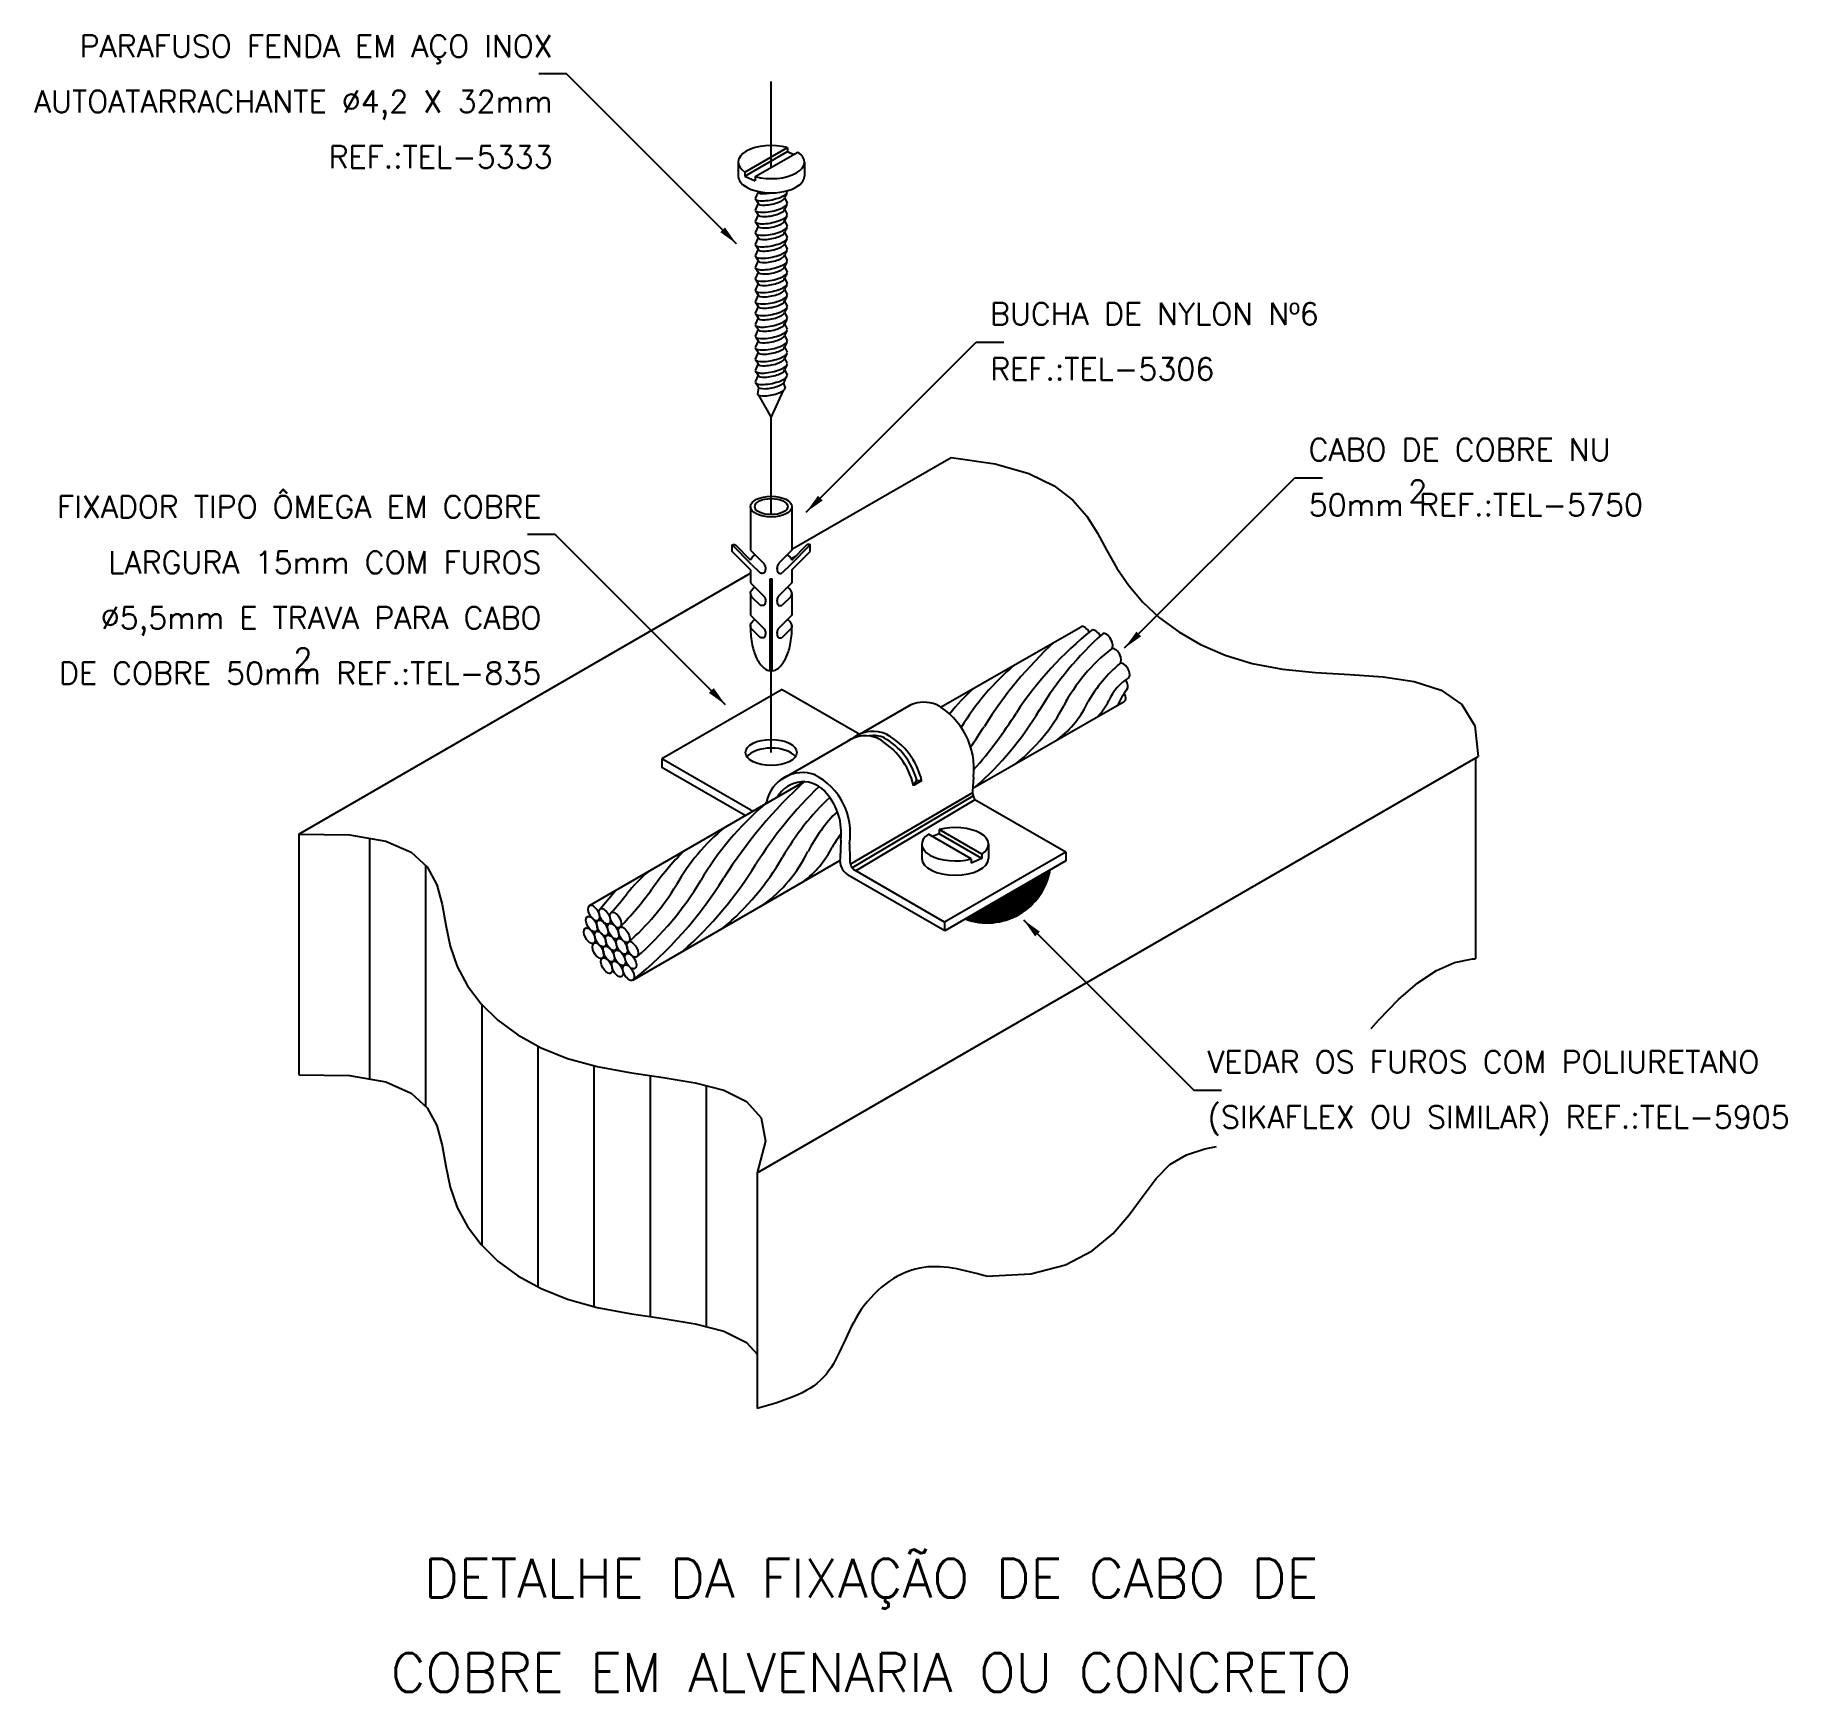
# Model space of a CAD drawing. Header units: millimetres. Extents: x -6279 to -6263.2, y -4786.5 to -4771.6.
import ezdxf
from ezdxf.enums import TextEntityAlignment as Align

# ---------------------------------------------------------------- set-up
doc = ezdxf.new("R2010")
doc.units = ezdxf.units.MM
doc.header["$LTSCALE"] = 10
doc.linetypes.add('DASHDOT', pattern=[1, 0.5, -0.25, 0, -0.25])
doc.layers.add('Termotécnica', color=7, linetype='Continuous')
doc.styles.add('r140', font='romans.shx')
doc.styles.add('r80', font='romans.shx')

msp = doc.modelspace()

# ---------------------------------------------------------------- linework, layer by layer
at = {"layer": 'Termotécnica', "color": 2}
for p, q in [((-6274.204, -4771.93), (-6274.454, -4771.93)), ((-6272.668, -4773.465), (-6274.204, -4771.93)), ((-6272.593, -4772.816), (-6272.21, -4772.595)), ((-6272.593, -4772.853), (-6272.21, -4772.632)), ((-6272.5, -4772.857), (-6272.117, -4772.636)), ((-6272.21, -4772.595), (-6272.21, -4772.632)), ((-6272.21, -4772.632), (-6272.153, -4772.657)), ((-6272.654, -4772.726), (-6272.654, -4772.854)), ((-6272.593, -4772.816), (-6272.593, -4772.853)), ((-6272.056, -4772.726), (-6272.056, -4772.854)), ((-6272.593, -4772.853), (-6272.5, -4772.894)), ((-6272.5, -4772.857), (-6272.5, -4772.894)), ((-6272.475, -4772.994), (-6272.501, -4773.055)), ((-6272.475, -4773.097), (-6272.501, -4773.159)), ((-6272.494, -4773.065), (-6272.475, -4773.097)), ((-6272.216, -4773.009), (-6272.237, -4773.047)), ((-6272.237, -4773.047), (-6272.211, -4773.097)), ((-6272.216, -4773.112), (-6272.237, -4773.15)), ((-6272.475, -4773.201), (-6272.501, -4773.262)), ((-6272.494, -4773.168), (-6272.475, -4773.201)), ((-6272.494, -4773.272), (-6272.475, -4773.304)), ((-6272.237, -4773.15), (-6272.211, -4773.2)), ((-6272.216, -4773.215), (-6272.237, -4773.254)), ((-6272.237, -4773.254), (-6272.211, -4773.304)), ((-6272.475, -4773.304), (-6272.501, -4773.365)), ((-6272.475, -4773.408), (-6272.501, -4773.469)), ((-6272.494, -4773.375), (-6272.475, -4773.408)), ((-6272.216, -4773.319), (-6272.237, -4773.357)), ((-6272.237, -4773.357), (-6272.211, -4773.407)), ((-6272.216, -4773.422), (-6272.237, -4773.461)), ((-6272.475, -4773.511), (-6272.501, -4773.572)), ((-6272.475, -4773.614), (-6272.501, -4773.676)), ((-6272.494, -4773.479), (-6272.475, -4773.511)), ((-6272.494, -4773.582), (-6272.475, -4773.614)), ((-6272.237, -4773.461), (-6272.211, -4773.511)), ((-6272.216, -4773.526), (-6272.237, -4773.564)), ((-6272.237, -4773.564), (-6272.211, -4773.614)), ((-6272.475, -4773.718), (-6272.501, -4773.779)), ((-6272.494, -4773.685), (-6272.475, -4773.718)), ((-6272.216, -4773.629), (-6272.237, -4773.667)), ((-6272.237, -4773.667), (-6272.211, -4773.718)), ((-6272.216, -4773.733), (-6272.237, -4773.771)), ((-6272.237, -4773.771), (-6272.211, -4773.821)), ((-6272.475, -4773.821), (-6272.501, -4773.883)), ((-6272.475, -4773.925), (-6272.501, -4773.986)), ((-6272.494, -4773.789), (-6272.475, -4773.821)), ((-6272.494, -4773.892), (-6272.475, -4773.925)), ((-6272.216, -4773.836), (-6272.237, -4773.874)), ((-6272.237, -4773.874), (-6272.211, -4773.925)), ((-6272.475, -4774.028), (-6272.501, -4774.09)), ((-6272.494, -4773.996), (-6272.475, -4774.028)), ((-6272.216, -4773.94), (-6272.237, -4773.978)), ((-6272.237, -4773.978), (-6272.211, -4774.028)), ((-6272.216, -4774.043), (-6272.237, -4774.081)), ((-6272.237, -4774.081), (-6272.211, -4774.131)), ((-6272.475, -4774.132), (-6272.501, -4774.193)), ((-6272.475, -4774.235), (-6272.501, -4774.296)), ((-6272.494, -4774.099), (-6272.475, -4774.132)), ((-6272.494, -4774.203), (-6272.475, -4774.235)), ((-6272.216, -4774.146), (-6272.237, -4774.185)), ((-6272.237, -4774.185), (-6272.211, -4774.235)), ((-6272.216, -4774.25), (-6272.237, -4774.288)), ((-6272.475, -4774.339), (-6272.501, -4774.4)), ((-6272.494, -4774.306), (-6272.475, -4774.339)), ((-6272.237, -4774.288), (-6272.211, -4774.338)), ((-6272.216, -4774.353), (-6272.237, -4774.392)), ((-6272.237, -4774.392), (-6272.211, -4774.442)), ((-6272.041, -4775.885), (-6270.506, -4774.35)), ((-6270.506, -4774.35), (-6270.256, -4774.35)), ((-6272.475, -4774.442), (-6272.501, -4774.503)), ((-6272.475, -4774.545), (-6272.501, -4774.607)), ((-6272.494, -4774.41), (-6272.475, -4774.442)), ((-6272.494, -4774.513), (-6272.475, -4774.545)), ((-6272.216, -4774.457), (-6272.237, -4774.495)), ((-6272.237, -4774.495), (-6272.211, -4774.545)), ((-6272.216, -4774.56), (-6272.237, -4774.598)), ((-6272.475, -4774.649), (-6272.501, -4774.71)), ((-6272.496, -4774.719), (-6272.475, -4774.755)), ((-6272.494, -4774.616), (-6272.475, -4774.649)), ((-6272.244, -4774.72), (-6272.231, -4774.765)), ((-6272.237, -4774.598), (-6272.211, -4774.649)), ((-6272.237, -4774.705), (-6272.22, -4774.667)), ((-6272.471, -4774.762), (-6272.479, -4774.818)), ((-6272.47, -4774.828), (-6272.356, -4775.032)), ((-6272.356, -4775.032), (-6272.245, -4774.788)), ((-6272.169, -4776.22), (-6270.732, -4775.391)), ((-6269.166, -4777.11), (-6267.631, -4775.575)), ((-6267.631, -4775.575), (-6267.381, -4775.575)), ((-6272.543, -4775.835), (-6272.543, -4776.229)), ((-6272.169, -4775.835), (-6272.169, -4776.229)), ((-6274.305, -4776.087), (-6274.555, -4776.087)), ((-6272.769, -4777.623), (-6274.305, -4776.087)), ((-6272.709, -4776.239), (-6272.709, -4776.18)), ((-6272.533, -4776.356), (-6272.709, -4776.18)), ((-6272.543, -4776.405), (-6272.709, -4776.239)), ((-6272.542, -4776.318), (-6272.675, -4776.184)), ((-6272.543, -4776.229), (-6272.425, -4776.346)), ((-6272.169, -4776.229), (-6272.287, -4776.346)), ((-6272.179, -4776.356), (-6272.003, -4776.18)), ((-6272.175, -4776.304), (-6272.131, -4776.278)), ((-6272.17, -4776.318), (-6272.037, -4776.184)), ((-6272.169, -4776.405), (-6272.003, -4776.239)), ((-6272.003, -4776.239), (-6272.003, -4776.18)), ((-6276.619, -4778.789), (-6272.543, -4776.436)), ((-6272.543, -4776.405), (-6272.543, -4776.522)), ((-6272.533, -4776.356), (-6272.456, -4776.432)), ((-6272.179, -4776.356), (-6272.256, -4776.432)), ((-6272.169, -4776.405), (-6272.169, -4776.522)), ((-6272.543, -4776.522), (-6272.422, -4776.643)), ((-6272.543, -4776.619), (-6272.543, -4776.814)), ((-6272.366, -4777.317), (-6272.366, -4776.487)), ((-6272.366, -4776.487), (-6272.346, -4776.487)), ((-6272.346, -4777.317), (-6272.346, -4776.487)), ((-6272.169, -4776.522), (-6272.29, -4776.643)), ((-6272.169, -4776.619), (-6272.169, -4776.814)), ((-6272.533, -4776.648), (-6272.456, -4776.724)), ((-6272.179, -4776.648), (-6272.256, -4776.724)), ((-6272.543, -4776.814), (-6272.422, -4776.934)), ((-6272.169, -4776.814), (-6272.29, -4776.934)), ((-6270.827, -4777.645), (-6269.559, -4776.919)), ((-6272.533, -4776.939), (-6272.456, -4777.016)), ((-6272.179, -4776.939), (-6272.256, -4777.016)), ((-6270.537, -4778.375), (-6269.169, -4777.593)), ((-6272.483, -4781.847), (-6265.974, -4778.09)), ((-6265.999, -4778.104), (-6265.999, -4779.916)), ((-6273.996, -4779.434), (-6272.052, -4778.312)), ((-6270.998, -4778.307), (-6271.072, -4778.35)), ((-6276.619, -4778.789), (-6276.619, -4780.963)), ((-6270.55, -4779.014), (-6270.936, -4778.791)), ((-6270.841, -4778.786), (-6270.899, -4778.812)), ((-6270.456, -4778.971), (-6270.841, -4778.749)), ((-6270.841, -4778.749), (-6270.841, -4778.786)), ((-6270.456, -4779.009), (-6270.841, -4778.786)), ((-6270.997, -4778.881), (-6270.997, -4779.01)), ((-6270.456, -4778.971), (-6270.456, -4779.009)), ((-6270.395, -4778.881), (-6270.395, -4779.01)), ((-6273.605, -4780.107), (-6271.736, -4779.028)), ((-6270.456, -4779.009), (-6270.55, -4779.051)), ((-6270.55, -4779.014), (-6270.55, -4779.051)), ((-6270.079, -4779.563), (-6268.543, -4781.099)), ((-6268.543, -4781.099), (-6268.293, -4781.099)), ((-6272.483, -4781.847), (-6272.483, -4783.973))]:
    msp.add_line(p, q, dxfattribs=at)
at = {"layer": 'Termotécnica', "color": 1, "linetype": 'DASHDOT'}
for p, q in [((-6272.356, -4772.775), (-6272.356, -4772)), ((-6272.356, -4775.907), (-6272.356, -4775.032)), ((-6272.356, -4778.053), (-6272.356, -4776.487))]:
    msp.add_line(p, q, dxfattribs=at)
at = {"layer": 'Termotécnica', "color": 3}
for p, q in [((-6272.257, -4777.484), (-6273.343, -4778.111)), ((-6272.257, -4777.484), (-6271.557, -4777.888)), ((-6271.096, -4777.624), (-6272.278, -4778.306)), ((-6272.54, -4778.574), (-6273.343, -4778.111)), ((-6273.343, -4778.111), (-6273.343, -4778.188)), ((-6272.59, -4778.623), (-6273.343, -4778.188)), ((-6270.531, -4778.275), (-6270.539, -4778.404)), ((-6269.698, -4778.954), (-6270.517, -4778.481)), ((-6271.728, -4778.843), (-6271.735, -4779.005)), ((-6271.65, -4778.876), (-6271.647, -4779.015)), ((-6269.698, -4778.954), (-6270.791, -4779.585)), ((-6269.698, -4778.954), (-6269.698, -4779.032)), ((-6270.791, -4779.584), (-6271.607, -4779.113)), ((-6269.698, -4779.032), (-6270.79, -4779.662)), ((-6270.79, -4779.662), (-6271.666, -4779.156)), ((-6270.791, -4779.584), (-6270.791, -4779.661))]:
    msp.add_line(p, q, dxfattribs=at)
at = {"layer": 'Termotécnica', "color": 1}
for p, q in [((-6271.072, -4778.35), (-6271.043, -4778.303)), ((-6271.043, -4778.303), (-6270.998, -4778.307)), ((-6270.539, -4778.416), (-6271.641, -4779.062)), ((-6270.535, -4778.447), (-6271.624, -4779.094)), ((-6270.517, -4778.481), (-6271.593, -4779.121)), ((-6275.983, -4778.826), (-6275.983, -4781)), ((-6275.476, -4779.072), (-6275.476, -4781.246)), ((-6273.899, -4779.465), (-6273.758, -4779.297)), ((-6274.969, -4780.325), (-6274.969, -4782.498)), ((-6274.462, -4780.701), (-6274.462, -4782.875)), ((-6273.956, -4780.88), (-6273.956, -4783.054)), ((-6273.449, -4780.968), (-6273.449, -4783.142)), ((-6272.942, -4781.06), (-6272.942, -4783.234))]:
    msp.add_line(p, q, dxfattribs=at)
at = {"layer": 'Termotécnica', "color": 2}
for points in [[(-6270.732, -4775.391), (-6270.335, -4775.45), (-6270.03, -4775.537), (-6269.801, -4775.647), (-6269.633, -4775.777), (-6269.508, -4775.92), (-6269.411, -4776.073), (-6269.326, -4776.232), (-6269.236, -4776.391), (-6269.129, -4776.547), (-6269.001, -4776.697), (-6268.851, -4776.837), (-6268.678, -4776.965), (-6268.481, -4777.079), (-6268.26, -4777.175), (-6268.014, -4777.25), (-6267.741, -4777.302), (-6267.443, -4777.331), (-6267.135, -4777.349), (-6266.833, -4777.371), (-6266.552, -4777.414), (-6266.31, -4777.492), (-6266.122, -4777.62), (-6266.004, -4777.814), (-6265.974, -4778.09)], [(-6272.709, -4776.18), (-6272.7, -4776.177), (-6272.687, -4776.178), (-6272.675, -4776.184)], [(-6272.024, -4776.178), (-6272.024, -4776.178), (-6272.037, -4776.184)], [(-6272.003, -4776.18), (-6272.003, -4776.18), (-6272.012, -4776.177), (-6272.024, -4776.178)], [(-6272.425, -4776.346), (-6272.423, -4776.35), (-6272.421, -4776.353), (-6272.419, -4776.356), (-6272.417, -4776.359), (-6272.416, -4776.362), (-6272.415, -4776.364), (-6272.414, -4776.366), (-6272.413, -4776.368), (-6272.412, -4776.369), (-6272.412, -4776.371), (-6272.411, -4776.373), (-6272.411, -4776.374), (-6272.41, -4776.375), (-6272.41, -4776.377), (-6272.41, -4776.378), (-6272.409, -4776.38), (-6272.409, -4776.381), (-6272.409, -4776.383), (-6272.409, -4776.384), (-6272.409, -4776.386), (-6272.408, -4776.388), (-6272.408, -4776.389), (-6272.408, -4776.391), (-6272.408, -4776.393), (-6272.408, -4776.394), (-6272.408, -4776.396), (-6272.409, -4776.398), (-6272.409, -4776.4), (-6272.409, -4776.402), (-6272.409, -4776.403), (-6272.41, -4776.405), (-6272.41, -4776.407), (-6272.41, -4776.409), (-6272.41, -4776.41), (-6272.411, -4776.412), (-6272.411, -4776.413), (-6272.411, -4776.415), (-6272.412, -4776.417), (-6272.412, -4776.418), (-6272.412, -4776.419), (-6272.413, -4776.421), (-6272.413, -4776.422), (-6272.414, -4776.424), (-6272.415, -4776.425), (-6272.415, -4776.426), (-6272.416, -4776.427), (-6272.416, -4776.428), (-6272.417, -4776.429), (-6272.418, -4776.43), (-6272.419, -4776.431), (-6272.42, -4776.432), (-6272.42, -4776.433), (-6272.421, -4776.433), (-6272.422, -4776.434), (-6272.423, -4776.434), (-6272.424, -4776.435), (-6272.425, -4776.435), (-6272.426, -4776.435), (-6272.427, -4776.436), (-6272.428, -4776.436), (-6272.429, -4776.436), (-6272.43, -4776.436), (-6272.432, -4776.436), (-6272.434, -4776.437), (-6272.435, -4776.437), (-6272.437, -4776.437), (-6272.439, -4776.437), (-6272.442, -4776.437), (-6272.445, -4776.436), (-6272.448, -4776.435), (-6272.452, -4776.434), (-6272.456, -4776.432)], [(-6272.287, -4776.346), (-6272.289, -4776.35), (-6272.291, -4776.353), (-6272.293, -4776.356), (-6272.295, -4776.359), (-6272.296, -4776.362), (-6272.297, -4776.364), (-6272.298, -4776.366), (-6272.299, -4776.368), (-6272.299, -4776.369), (-6272.3, -4776.371), (-6272.301, -4776.373), (-6272.301, -4776.374), (-6272.302, -4776.375), (-6272.302, -4776.377), (-6272.302, -4776.378), (-6272.302, -4776.38), (-6272.303, -4776.381), (-6272.303, -4776.383), (-6272.303, -4776.384), (-6272.303, -4776.386), (-6272.303, -4776.388), (-6272.304, -4776.389), (-6272.304, -4776.391), (-6272.304, -4776.393), (-6272.303, -4776.394), (-6272.303, -4776.396), (-6272.303, -4776.398), (-6272.303, -4776.4), (-6272.303, -4776.402), (-6272.303, -4776.403), (-6272.302, -4776.405), (-6272.302, -4776.407), (-6272.302, -4776.409), (-6272.301, -4776.41), (-6272.301, -4776.412), (-6272.301, -4776.413), (-6272.301, -4776.415), (-6272.3, -4776.417), (-6272.3, -4776.418), (-6272.299, -4776.419), (-6272.299, -4776.421), (-6272.298, -4776.422), (-6272.298, -4776.424), (-6272.297, -4776.425), (-6272.297, -4776.426), (-6272.296, -4776.427), (-6272.295, -4776.428), (-6272.295, -4776.429), (-6272.294, -4776.43), (-6272.293, -4776.431), (-6272.292, -4776.432), (-6272.291, -4776.433), (-6272.291, -4776.433), (-6272.29, -4776.434), (-6272.289, -4776.434), (-6272.288, -4776.435), (-6272.287, -4776.435), (-6272.286, -4776.435), (-6272.285, -4776.436), (-6272.284, -4776.436), (-6272.283, -4776.436), (-6272.281, -4776.436), (-6272.28, -4776.436), (-6272.278, -4776.437), (-6272.277, -4776.437), (-6272.275, -4776.437), (-6272.272, -4776.437), (-6272.27, -4776.437), (-6272.267, -4776.436), (-6272.264, -4776.435), (-6272.26, -4776.434), (-6272.256, -4776.432)], [(-6272.422, -4776.643), (-6272.421, -4776.645), (-6272.419, -4776.648), (-6272.417, -4776.651), (-6272.416, -4776.653), (-6272.415, -4776.655), (-6272.414, -4776.657), (-6272.413, -4776.659), (-6272.412, -4776.661), (-6272.412, -4776.663), (-6272.411, -4776.664), (-6272.411, -4776.666), (-6272.41, -4776.667), (-6272.41, -4776.668), (-6272.41, -4776.67), (-6272.409, -4776.671), (-6272.409, -4776.673), (-6272.409, -4776.674), (-6272.409, -4776.676), (-6272.409, -4776.677), (-6272.408, -4776.679), (-6272.408, -4776.681), (-6272.408, -4776.682), (-6272.408, -4776.684), (-6272.408, -4776.686), (-6272.408, -4776.688), (-6272.409, -4776.69), (-6272.409, -4776.691), (-6272.409, -4776.693), (-6272.409, -4776.695), (-6272.41, -4776.697), (-6272.41, -4776.698), (-6272.41, -4776.7), (-6272.41, -4776.702), (-6272.411, -4776.703), (-6272.411, -4776.705), (-6272.411, -4776.706), (-6272.412, -4776.708), (-6272.412, -4776.71), (-6272.412, -4776.711), (-6272.413, -4776.712), (-6272.413, -4776.714), (-6272.414, -4776.715), (-6272.415, -4776.716), (-6272.415, -4776.718), (-6272.416, -4776.719), (-6272.416, -4776.72), (-6272.417, -4776.721), (-6272.418, -4776.722), (-6272.419, -4776.723), (-6272.42, -4776.723), (-6272.42, -4776.724), (-6272.421, -4776.725), (-6272.422, -4776.725), (-6272.423, -4776.726), (-6272.424, -4776.726), (-6272.425, -4776.727), (-6272.426, -4776.727), (-6272.427, -4776.727), (-6272.428, -4776.727), (-6272.429, -4776.728), (-6272.43, -4776.728), (-6272.432, -4776.728), (-6272.434, -4776.728), (-6272.435, -4776.728), (-6272.437, -4776.728), (-6272.439, -4776.728), (-6272.442, -4776.728), (-6272.445, -4776.728), (-6272.448, -4776.727), (-6272.452, -4776.726), (-6272.456, -4776.724)], [(-6272.29, -4776.643), (-6272.291, -4776.645), (-6272.293, -4776.648), (-6272.295, -4776.651), (-6272.296, -4776.653), (-6272.297, -4776.655), (-6272.298, -4776.657), (-6272.299, -4776.659), (-6272.299, -4776.661), (-6272.3, -4776.663), (-6272.301, -4776.664), (-6272.301, -4776.666), (-6272.302, -4776.667), (-6272.302, -4776.668), (-6272.302, -4776.67), (-6272.302, -4776.671), (-6272.303, -4776.673), (-6272.303, -4776.674), (-6272.303, -4776.676), (-6272.303, -4776.677), (-6272.303, -4776.679), (-6272.304, -4776.681), (-6272.304, -4776.682), (-6272.304, -4776.684), (-6272.303, -4776.686), (-6272.303, -4776.688), (-6272.303, -4776.69), (-6272.303, -4776.691), (-6272.303, -4776.693), (-6272.303, -4776.695), (-6272.302, -4776.697), (-6272.302, -4776.698), (-6272.302, -4776.7), (-6272.301, -4776.702), (-6272.301, -4776.703), (-6272.301, -4776.705), (-6272.301, -4776.706), (-6272.3, -4776.708), (-6272.3, -4776.71), (-6272.299, -4776.711), (-6272.299, -4776.712), (-6272.298, -4776.714), (-6272.298, -4776.715), (-6272.297, -4776.716), (-6272.297, -4776.718), (-6272.296, -4776.719), (-6272.295, -4776.72), (-6272.295, -4776.721), (-6272.294, -4776.722), (-6272.293, -4776.723), (-6272.292, -4776.723), (-6272.291, -4776.724), (-6272.291, -4776.725), (-6272.29, -4776.725), (-6272.289, -4776.726), (-6272.288, -4776.726), (-6272.287, -4776.727), (-6272.286, -4776.727), (-6272.285, -4776.727), (-6272.284, -4776.727), (-6272.283, -4776.728), (-6272.281, -4776.728), (-6272.28, -4776.728), (-6272.278, -4776.728), (-6272.277, -4776.728), (-6272.275, -4776.728), (-6272.272, -4776.728), (-6272.27, -4776.728), (-6272.267, -4776.728), (-6272.264, -4776.727), (-6272.26, -4776.726), (-6272.256, -4776.724)], [(-6272.422, -4776.934), (-6272.421, -4776.936), (-6272.419, -4776.939), (-6272.417, -4776.942), (-6272.416, -4776.945), (-6272.415, -4776.947), (-6272.414, -4776.949), (-6272.413, -4776.951), (-6272.412, -4776.952), (-6272.412, -4776.954), (-6272.411, -4776.956), (-6272.411, -4776.957), (-6272.41, -4776.958), (-6272.41, -4776.96), (-6272.41, -4776.961), (-6272.409, -4776.963), (-6272.409, -4776.964), (-6272.409, -4776.966), (-6272.409, -4776.967), (-6272.409, -4776.969), (-6272.408, -4776.971), (-6272.408, -4776.972), (-6272.408, -4776.974), (-6272.408, -4776.976), (-6272.408, -4776.977), (-6272.408, -4776.979), (-6272.409, -4776.981), (-6272.409, -4776.983), (-6272.409, -4776.985), (-6272.409, -4776.986), (-6272.41, -4776.988), (-6272.41, -4776.99), (-6272.41, -4776.992), (-6272.41, -4776.993), (-6272.411, -4776.995), (-6272.411, -4776.996), (-6272.411, -4776.998), (-6272.412, -4777), (-6272.412, -4777.001), (-6272.412, -4777.003), (-6272.413, -4777.004), (-6272.413, -4777.005), (-6272.414, -4777.007), (-6272.415, -4777.008), (-6272.415, -4777.009), (-6272.416, -4777.01), (-6272.416, -4777.011), (-6272.417, -4777.012), (-6272.418, -4777.013), (-6272.419, -4777.014), (-6272.42, -4777.015), (-6272.42, -4777.016), (-6272.421, -4777.016), (-6272.422, -4777.017), (-6272.423, -4777.017), (-6272.424, -4777.018), (-6272.425, -4777.018), (-6272.426, -4777.018), (-6272.427, -4777.019), (-6272.428, -4777.019), (-6272.429, -4777.019), (-6272.43, -4777.019), (-6272.432, -4777.02), (-6272.434, -4777.02), (-6272.435, -4777.02), (-6272.437, -4777.02), (-6272.439, -4777.02), (-6272.442, -4777.02), (-6272.445, -4777.019), (-6272.448, -4777.018), (-6272.452, -4777.017), (-6272.456, -4777.016)], [(-6272.29, -4776.934), (-6272.293, -4776.939), (-6272.295, -4776.942), (-6272.296, -4776.945), (-6272.297, -4776.947), (-6272.298, -4776.949), (-6272.299, -4776.951), (-6272.299, -4776.952), (-6272.3, -4776.954), (-6272.301, -4776.956), (-6272.301, -4776.957), (-6272.302, -4776.958), (-6272.302, -4776.96), (-6272.302, -4776.961), (-6272.302, -4776.963), (-6272.303, -4776.964), (-6272.303, -4776.966), (-6272.303, -4776.967), (-6272.303, -4776.969), (-6272.303, -4776.971), (-6272.304, -4776.972), (-6272.304, -4776.974), (-6272.304, -4776.976), (-6272.303, -4776.977), (-6272.303, -4776.979), (-6272.303, -4776.981), (-6272.303, -4776.983), (-6272.303, -4776.985), (-6272.303, -4776.986), (-6272.302, -4776.988), (-6272.302, -4776.99), (-6272.302, -4776.992), (-6272.301, -4776.993), (-6272.301, -4776.995), (-6272.301, -4776.996), (-6272.301, -4776.998), (-6272.3, -4777), (-6272.3, -4777.001), (-6272.299, -4777.003), (-6272.299, -4777.004), (-6272.298, -4777.005), (-6272.298, -4777.007), (-6272.297, -4777.008), (-6272.297, -4777.009), (-6272.296, -4777.01), (-6272.295, -4777.011), (-6272.295, -4777.012), (-6272.294, -4777.013), (-6272.293, -4777.014), (-6272.292, -4777.015), (-6272.291, -4777.016), (-6272.291, -4777.016), (-6272.29, -4777.017), (-6272.289, -4777.017), (-6272.288, -4777.018), (-6272.287, -4777.018), (-6272.286, -4777.018), (-6272.285, -4777.019), (-6272.284, -4777.019), (-6272.283, -4777.019), (-6272.281, -4777.019), (-6272.28, -4777.02), (-6272.278, -4777.02), (-6272.277, -4777.02), (-6272.275, -4777.02), (-6272.272, -4777.02), (-6272.27, -4777.02), (-6272.267, -4777.019), (-6272.264, -4777.018), (-6272.26, -4777.017), (-6272.256, -4777.016)], [(-6276.619, -4778.789), (-6276.163, -4778.795), (-6275.833, -4778.852), (-6275.606, -4778.952), (-6275.461, -4779.086), (-6275.375, -4779.246), (-6275.327, -4779.425), (-6275.294, -4779.612), (-6275.255, -4779.801), (-6275.19, -4779.984), (-6275.096, -4780.158), (-6274.974, -4780.32), (-6274.823, -4780.468), (-6274.642, -4780.602), (-6274.433, -4780.717), (-6274.195, -4780.814), (-6273.927, -4780.888), (-6273.634, -4780.941), (-6273.332, -4780.985), (-6273.041, -4781.034), (-6272.783, -4781.101), (-6272.578, -4781.202), (-6272.446, -4781.351), (-6272.407, -4781.561), (-6272.483, -4781.847)], [(-6276.619, -4780.963), (-6276.163, -4780.969), (-6275.833, -4781.026), (-6275.606, -4781.126), (-6275.461, -4781.26), (-6275.375, -4781.42), (-6275.327, -4781.598), (-6275.294, -4781.786), (-6275.255, -4781.975), (-6275.19, -4782.158), (-6275.096, -4782.331), (-6274.974, -4782.494), (-6274.823, -4782.642), (-6274.642, -4782.776), (-6274.433, -4782.891), (-6274.195, -4782.987), (-6273.927, -4783.062), (-6273.634, -4783.115), (-6273.332, -4783.159), (-6273.041, -4783.208), (-6272.783, -4783.275), (-6272.578, -4783.376), (-6272.483, -4783.483)], [(-6270.414, -4782.779), (-6270.013, -4782.756), (-6269.7, -4782.675), (-6269.458, -4782.549), (-6269.271, -4782.394), (-6269.124, -4782.224), (-6269, -4782.054), (-6268.883, -4781.898), (-6268.757, -4781.771), (-6268.609, -4781.683), (-6268.441, -4781.628), (-6268.337, -4781.609)]]:
    msp.add_lwpolyline(points, dxfattribs=at)
for points in [[(-6272.542, -4776.318, -0.122515), (-6272.531, -4776.296, -0.074458), (-6272.502, -4776.27)], [(-6272.17, -4776.318, 0.122515), (-6272.181, -4776.296, 0.074458), (-6272.21, -4776.27)], [(-6272.543, -4776.619, -0.174705), (-6272.531, -4776.588, -0.071912), (-6272.503, -4776.562)], [(-6272.543, -4776.619, 0), (-6272.543, -4776.619, 0.18907), (-6272.533, -4776.648)], [(-6272.169, -4776.619, 0.174705), (-6272.181, -4776.588, 0.071912), (-6272.209, -4776.562)], [(-6272.179, -4776.648, 0.138404), (-6272.169, -4776.619)], [(-6272.543, -4776.911, -0.174705), (-6272.531, -4776.879, -0.071912), (-6272.503, -4776.853)], [(-6272.542, -4776.905, 0.000135), (-6272.543, -4776.905, 0.005298), (-6272.543, -4776.923, 0.048405), (-6272.527, -4777.083, 0.062165), (-6272.488, -4777.202, 0.102796), (-6272.418, -4777.294, 0.153617), (-6272.366, -4777.317, 0.181773)], [(-6272.535, -4776.937, -0.138405), (-6272.543, -4776.911, -0.174705)], [(-6272.346, -4777.317), (-6272.346, -4777.317, 0.153617), (-6272.293, -4777.294, 0.102796), (-6272.224, -4777.202, 0.062165), (-6272.185, -4777.083, 0.048405), (-6272.169, -4776.923, 0.005298), (-6272.169, -4776.905, 0.000061), (-6272.169, -4776.906)], [(-6272.169, -4776.911, 0.174705), (-6272.181, -4776.879, 0.071912), (-6272.209, -4776.853)], [(-6272.169, -4776.911, -0.195135), (-6272.179, -4776.939)], [(-6272.169, -4776.905), (-6272.169, -4776.905, 0.000061), (-6272.169, -4776.906)]]:
    msp.add_lwpolyline(points, format="xyb", dxfattribs=at)
msp.add_lwpolyline([(-6272.533, -4776.939, -0.021127), (-6272.535, -4776.937, -0.170198)], format="xyb", close=True, dxfattribs=at)
at = {"layer": 'Termotécnica', "color": 2, "linetype": 'Continuous'}
msp.add_lwpolyline([(-6266.94, -4780.544), (-6266.873, -4780.466), (-6266.693, -4780.281), (-6266.52, -4780.131), (-6266.352, -4780.02), (-6266.189, -4779.948), (-6266.028, -4779.916), (-6265.999, -4779.916)], dxfattribs=at)
at = {"layer": 'Termotécnica', "color": 1}
for centre, radius, start, end in [((-6267.373, -4779.716), 3.6, 132.4102, 148.1717), ((-6267.492, -4779.433), 3.17, 128.435, 146.7642), ((-6267.356, -4779.229), 3.013, 131.7772, 148.8439), ((-6268.292, -4778.385), 1.611, 128.1044, 152.1084), ((-6268.333, -4778.272), 1.346, 130.6471, 149.6734), ((-6268.619, -4779.06), 2.368, 130.6875, 148.633), ((-6268.898, -4777.763), 0.447, 121.7478, 156.5997), ((-6269.151, -4778.98), 2.041, 132.407, 141.4006), ((-6268.663, -4777.858), 0.61, 142.3713, 157.4842), ((-6273.908, -4775.279), 4.474, 319.1063, 327.3042), ((-6272.452, -4776.162), 2.934, 311.4359, 329.0739), ((-6271.179, -4776.862), 1.654, 308.6897, 332.2807), ((-6270.344, -4777.195), 0.938, 308.0378, 334.9512), ((-6270.029, -4777.196), 0.819, 319.4967, 331.6379), ((-6273.518, -4775.897), 3.634, 324.5721, 328.0944), ((-6271.434, -4778.15), 0.249, 65.9941, 98.9204), ((-6271.643, -4778.462), 0.621, 14.8294, 60.9363), ((-6269.019, -4781.6), 4.474, 132.6958, 147.3042), ((-6269.409, -4780.983), 3.634, 133.8056, 148.0944), ((-6270.152, -4780.219), 2.431, 133.5891, 149.8631), ((-6270.613, -4780.62), 2.766, 130.6583, 149.3417), ((-6270.788, -4779.575), 1.386, 134.4694, 153.0764), ((-6271.585, -4780.172), 1.871, 129.5979, 150.4021), ((-6270.819, -4779.47), 1.135, 142.8875, 150.2847), ((-6271.489, -4780.624), 2.359, 134.5242, 145.4758), ((-6273.212, -4778.36), 1.325, 306.3039, 333.6961), ((-6272.628, -4778.482), 0.927, 307.3631, 332.6369), ((-6272.467, -4780.273), 1.52, 131.1773, 141.5135), ((-6275.553, -4777.163), 3.6, 311.8283, 328.1717), ((-6274.308, -4777.819), 2.368, 309.8733, 330.1267), ((-6270.405, -4779.017), 0.574, 249.6486, 350.3514), ((-6270.405, -4779.017), 0.573, 249.7436, 350.2564), ((-6270.405, -4779.017), 0.572, 249.8391, 350.1609), ((-6270.405, -4779.017), 0.571, 249.9352, 350.0648), ((-6270.405, -4779.017), 0.57, 250.0317, 349.9682), ((-6270.405, -4779.017), 0.569, 250.1288, 349.8712), ((-6270.405, -4779.017), 0.567, 250.2265, 349.7735), ((-6270.405, -4779.017), 0.566, 250.3246, 349.6754), ((-6270.405, -4779.017), 0.565, 250.4233, 349.5767), ((-6270.405, -4779.017), 0.564, 250.5226, 349.4774), ((-6270.405, -4779.017), 0.563, 250.6224, 349.3776), ((-6270.405, -4779.017), 0.562, 250.7227, 349.2773), ((-6270.405, -4779.017), 0.561, 250.8236, 349.1764), ((-6270.405, -4779.017), 0.559, 250.9251, 349.0749), ((-6270.405, -4779.017), 0.558, 251.0272, 348.9728), ((-6270.405, -4779.017), 0.557, 251.1298, 348.8702), ((-6270.405, -4779.017), 0.556, 251.233, 348.7669), ((-6270.405, -4779.017), 0.555, 251.3369, 348.6631), ((-6270.405, -4779.017), 0.554, 251.4413, 348.5587), ((-6270.405, -4779.017), 0.553, 251.5463, 348.4537), ((-6270.405, -4779.017), 0.551, 251.6519, 348.3481), ((-6270.405, -4779.017), 0.55, 251.7582, 348.2418), ((-6270.405, -4779.017), 0.549, 251.865, 348.135), ((-6270.405, -4779.017), 0.548, 251.9725, 348.0275), ((-6270.405, -4779.017), 0.547, 252.0806, 347.9194), ((-6270.405, -4779.017), 0.546, 252.1894, 347.8106), ((-6270.405, -4779.017), 0.545, 252.2988, 347.7012), ((-6270.405, -4779.017), 0.543, 252.4089, 347.5911), ((-6270.405, -4779.017), 0.542, 252.5196, 347.4804), ((-6270.405, -4779.017), 0.541, 252.631, 347.369), ((-6270.405, -4779.017), 0.54, 252.743, 347.257), ((-6270.405, -4779.017), 0.539, 252.8558, 347.1442), ((-6270.405, -4779.017), 0.538, 252.9692, 347.0308), ((-6270.405, -4779.017), 0.537, 253.0833, 346.9167), ((-6270.405, -4779.017), 0.535, 253.1981, 346.8018), ((-6270.405, -4779.017), 0.534, 253.3137, 346.6863), ((-6270.405, -4779.017), 0.533, 253.4299, 346.57), ((-6270.405, -4779.017), 0.532, 253.5469, 346.4531), ((-6270.405, -4779.017), 0.531, 253.6646, 346.3353), ((-6270.405, -4779.017), 0.53, 253.7831, 346.2169), ((-6270.405, -4779.017), 0.528, 253.9023, 346.0977), ((-6270.405, -4779.017), 0.527, 254.0223, 345.9777), ((-6270.405, -4779.017), 0.526, 254.143, 345.857), ((-6270.405, -4779.017), 0.525, 254.2645, 345.7355), ((-6270.405, -4779.017), 0.524, 254.3868, 345.6132), ((-6270.405, -4779.017), 0.523, 254.5099, 345.4901), ((-6270.405, -4779.017), 0.522, 254.6338, 345.3662), ((-6270.405, -4779.017), 0.52, 254.7585, 345.2415), ((-6270.405, -4779.017), 0.519, 254.8841, 345.1159), ((-6270.405, -4779.017), 0.518, 255.0104, 344.9896), ((-6276.635, -4776.894), 3.998, 316.7715, 323.2285), ((-6275.14, -4778.071), 2.26, 311.4044, 328.5956), ((-6275.85, -4777.283), 3.608, 308.4803, 328.2103), ((-6275.424, -4777.755), 2.833, 310.883, 329.117), ((-6270.405, -4779.017), 0.517, 255.1376, 344.8624), ((-6270.405, -4779.017), 0.516, 255.2657, 344.7343), ((-6270.405, -4779.017), 0.515, 255.3946, 344.6054), ((-6270.405, -4779.017), 0.514, 255.5244, 344.4756), ((-6270.405, -4779.017), 0.512, 255.6551, 344.3449), ((-6270.405, -4779.017), 0.511, 255.7866, 344.2134), ((-6270.405, -4779.017), 0.51, 255.9191, 344.0809), ((-6270.405, -4779.017), 0.509, 256.0525, 343.9475), ((-6270.405, -4779.017), 0.508, 256.1868, 343.8132), ((-6270.405, -4779.017), 0.507, 256.322, 343.678), ((-6270.405, -4779.017), 0.506, 256.4582, 343.5417), ((-6270.405, -4779.017), 0.504, 256.5954, 343.4046), ((-6270.405, -4779.017), 0.503, 256.7335, 343.2664), ((-6270.405, -4779.017), 0.502, 256.8727, 343.1273), ((-6270.405, -4779.017), 0.501, 257.0128, 342.9872), ((-6270.405, -4779.017), 0.5, 257.1539, 342.846), ((-6270.405, -4779.017), 0.5, 257.1539, 342.846), ((-6270.405, -4779.017), 0.499, 257.2961, 342.7039), ((-6270.405, -4779.017), 0.498, 257.4393, 342.5607), ((-6270.405, -4779.017), 0.496, 257.5836, 342.4164), ((-6270.405, -4779.017), 0.495, 257.7289, 342.2711), ((-6270.405, -4779.017), 0.494, 257.8753, 342.1246), ((-6270.405, -4779.017), 0.493, 258.0229, 341.9771), ((-6270.405, -4779.017), 0.492, 258.1715, 341.8285), ((-6270.405, -4779.017), 0.491, 258.3212, 341.6787), ((-6270.405, -4779.017), 0.49, 258.4722, 341.5278), ((-6270.405, -4779.017), 0.488, 258.6242, 341.3758), ((-6270.405, -4779.017), 0.487, 258.7775, 341.2225), ((-6270.405, -4779.017), 0.486, 258.9319, 341.0681), ((-6270.405, -4779.017), 0.485, 259.0876, 340.9124), ((-6270.405, -4779.017), 0.484, 259.2444, 340.7555), ((-6270.405, -4779.017), 0.483, 259.4026, 340.5974), ((-6270.405, -4779.017), 0.481, 259.562, 340.438), ((-6270.405, -4779.017), 0.48, 259.7227, 340.2773), ((-6270.405, -4779.017), 0.479, 259.8847, 340.1153), ((-6270.405, -4779.017), 0.478, 260.048, 339.952), ((-6270.405, -4779.017), 0.477, 260.2126, 339.7873), ((-6270.405, -4779.017), 0.476, 260.3787, 339.6213), ((-6270.405, -4779.017), 0.475, 260.5461, 339.4539), ((-6270.405, -4779.017), 0.473, 260.7149, 339.285), ((-6270.405, -4779.017), 0.472, 260.8852, 339.1148), ((-6270.405, -4779.017), 0.471, 261.0569, 338.9431), ((-6270.405, -4779.017), 0.47, 261.2301, 338.7698), ((-6270.405, -4779.017), 0.469, 261.4049, 338.5951), ((-6270.405, -4779.017), 0.468, 261.5811, 338.4189), ((-6270.405, -4779.017), 0.467, 261.7589, 338.2411), ((-6270.405, -4779.017), 0.465, 261.9383, 338.0617), ((-6270.405, -4779.017), 0.464, 262.1193, 337.8807), ((-6270.405, -4779.017), 0.463, 262.3019, 337.6981), ((-6270.405, -4779.017), 0.462, 262.4862, 337.5138), ((-6270.405, -4779.017), 0.461, 262.6722, 337.3278), ((-6270.405, -4779.017), 0.46, 262.86, 337.14), ((-6270.405, -4779.017), 0.459, 263.0495, 336.9505), ((-6270.405, -4779.017), 0.457, 263.2407, 336.7592), ((-6270.405, -4779.017), 0.456, 263.4339, 336.5661), ((-6270.405, -4779.017), 0.455, 263.6288, 336.3712), ((-6270.405, -4779.017), 0.454, 263.8257, 336.1743), ((-6270.405, -4779.017), 0.453, 264.0245, 335.9755), ((-6270.405, -4779.017), 0.452, 264.2253, 335.7747), ((-6270.405, -4779.017), 0.451, 264.4281, 335.5719), ((-6270.405, -4779.017), 0.449, 264.6329, 335.3671), ((-6270.405, -4779.017), 0.448, 264.8398, 335.1602), ((-6270.405, -4779.017), 0.447, 265.0489, 334.9511), ((-6270.405, -4779.017), 0.446, 265.2601, 334.7399), ((-6270.405, -4779.017), 0.445, 265.4736, 334.5264), ((-6270.405, -4779.017), 0.444, 265.6893, 334.3107), ((-6270.405, -4779.017), 0.443, 265.9074, 334.0926), ((-6270.405, -4779.017), 0.441, 266.1278, 333.8722), ((-6270.405, -4779.017), 0.44, 266.3507, 333.6493), ((-6270.405, -4779.017), 0.439, 266.5761, 333.4239), ((-6270.405, -4779.017), 0.438, 266.804, 333.196), ((-6270.405, -4779.017), 0.437, 267.0344, 332.9655), ((-6270.405, -4779.017), 0.436, 267.2676, 332.7324), ((-6270.405, -4779.017), 0.435, 267.5035, 332.4965), ((-6270.405, -4779.017), 0.433, 267.7422, 332.2578), ((-6270.405, -4779.017), 0.432, 267.9837, 332.0163), ((-6270.405, -4779.017), 0.431, 268.2282, 331.7718), ((-6270.405, -4779.017), 0.43, 268.4757, 331.5243), ((-6270.405, -4779.017), 0.429, 268.7263, 331.2737), ((-6270.405, -4779.017), 0.428, 268.9801, 331.0199), ((-6270.405, -4779.017), 0.426, 269.2371, 330.7629), ((-6270.405, -4779.017), 0.425, 269.4975, 330.5025), ((-6270.405, -4779.017), 0.424, 269.7613, 330.2387), ((-6270.405, -4779.017), 0.423, 270.0287, 329.9713), ((-6270.405, -4779.017), 0.422, 270.2997, 329.7003), ((-6270.405, -4779.017), 0.421, 270.5745, 329.4255), ((-6270.405, -4779.017), 0.42, 270.8532, 329.1468), ((-6270.405, -4779.017), 0.418, 271.1358, 328.8642), ((-6270.405, -4779.017), 0.417, 271.4226, 328.5774), ((-6270.405, -4779.017), 0.416, 271.7137, 328.2863), ((-6270.405, -4779.017), 0.415, 272.0091, 327.9909), ((-6270.405, -4779.017), 0.414, 272.3092, 327.6908), ((-6270.405, -4779.017), 0.413, 272.6139, 327.3861), ((-6270.405, -4779.017), 0.412, 272.9235, 327.0765), ((-6270.405, -4779.017), 0.41, 273.2382, 326.7618), ((-6270.405, -4779.017), 0.409, 273.5581, 326.4419), ((-6270.405, -4779.017), 0.408, 273.8835, 326.1165), ((-6270.405, -4779.017), 0.407, 274.2146, 325.7854), ((-6270.405, -4779.017), 0.406, 274.5516, 325.4484), ((-6270.405, -4779.017), 0.405, 274.8947, 325.1052), ((-6270.405, -4779.017), 0.404, 275.2443, 324.7557), ((-6270.405, -4779.017), 0.402, 275.6006, 324.3994), ((-6270.405, -4779.017), 0.401, 275.964, 324.036), ((-6270.405, -4779.017), 0.4, 276.3347, 323.6653), ((-6270.405, -4779.017), 0.399, 276.7131, 323.2869), ((-6270.405, -4779.017), 0.398, 277.0997, 322.9003), ((-6270.405, -4779.017), 0.397, 277.4948, 322.5052), ((-6270.405, -4779.017), 0.396, 277.899, 322.101), ((-6270.405, -4779.017), 0.394, 278.3127, 321.6873), ((-6270.405, -4779.017), 0.393, 278.7366, 321.2634), ((-6270.405, -4779.017), 0.392, 279.1712, 320.8288), ((-6270.405, -4779.017), 0.391, 279.6173, 320.3827), ((-6270.405, -4779.017), 0.39, 280.0757, 319.9243), ((-6270.405, -4779.017), 0.389, 280.5472, 319.4528), ((-6270.405, -4779.017), 0.388, 281.0329, 318.9671), ((-6270.405, -4779.017), 0.386, 281.5338, 318.4662), ((-6270.405, -4779.017), 0.385, 282.0513, 317.9487), ((-6270.405, -4779.017), 0.384, 282.5869, 317.4131), ((-6270.405, -4779.017), 0.383, 283.1423, 316.8577), ((-6270.405, -4779.017), 0.382, 283.7195, 316.2804), ((-6270.405, -4779.017), 0.381, 284.3211, 315.6789), ((-6270.405, -4779.017), 0.379, 284.9499, 315.05), ((-6270.405, -4779.017), 0.378, 285.6096, 314.3904), ((-6270.405, -4779.017), 0.377, 286.3046, 313.6954), ((-6270.405, -4779.017), 0.376, 287.0407, 312.9593), ((-6270.405, -4779.017), 0.375, 287.8252, 312.1748), ((-6270.405, -4779.017), 0.374, 288.6684, 311.3316), ((-6270.405, -4779.017), 0.373, 289.5845, 310.4155), ((-6270.405, -4779.017), 0.371, 290.5948, 309.4052), ((-6270.405, -4779.017), 0.37, 291.7338, 308.2662), ((-6275.163, -4778.208), 1.876, 316.6069, 323.3931), ((-6270.405, -4779.017), 0.369, 293.0647, 306.9353), ((-6270.405, -4779.017), 0.368, 294.7311, 305.2688), ((-6270.405, -4779.017), 0.367, 297.2949, 302.7051)]:
    msp.add_arc(centre, radius, start, end, dxfattribs=at)
at = {"layer": 'Termotécnica', "color": 3}
for centre, radius, start, end in [((-6270.977, -4777.921), 0.321, 69.957, 111.761), ((-6271.19, -4778.2), 0.664, 353.5356, 60.9363), ((-6272.074, -4778.566), 0.331, 69.5122, 168.4523), ((-6272.067, -4778.583), 0.265, 37.3075, 150.9681), ((-6272.23, -4778.779), 0.588, 350.4995, 63.1737), ((-6272.503, -4778.474), 0.107, 337.3139, 345.727), ((-6272.268, -4778.779), 0.544, 353.0981, 40.9518), ((-6270.416, -4778.411), 0.123, 176.3853, 214.8193), ((-6272.503, -4778.474), 0.107, 249.5255, 262.6861), ((-6271.58, -4779.026), 0.156, 172.4732, 236.6065), ((-6271.525, -4779.022), 0.123, 176.3853, 228.1889)]:
    msp.add_arc(centre, radius, start, end, dxfattribs=at)
at = {"layer": 'Termotécnica', "color": 2}
for centre, radius, start, end in [((-6271.437, -4778.174), 0.31, 65.9941, 124.2968), ((-6271.507, -4778.194), 0.291, 65.9941, 124.2968), ((-6271.717, -4778.506), 0.664, 13.5658, 60.9363), ((-6271.628, -4778.455), 0.647, 13.248, 60.7267)]:
    msp.add_arc(centre, radius, start, end, dxfattribs=at)
for centre, major_axis, ratio, start_param, end_param in [((-6272.355, -4772.726), (-0.299, 0), 0.500279, 4.209434, 6.927858), ((-6272.355, -4772.726), (-0.299, 0), 0.500279, 1.067604, 3.786429), ((-6272.355, -4772.854), (-0.299, 0), 0.500279, 0, 3.141593), ((-6269.52, -4776.987), (-0.039, 0.0676), 0.509483, 4.692989, 6.283185), ((-6269.423, -4777.018), (-0.039, 0.0676), 0.509483, 4.628823, 6.283185), ((-6269.325, -4777.05), (-0.039, 0.0676), 0.509483, 3.141593, 6.283185), ((-6269.248, -4777.184), (-0.0382, 0.0669), 0.512264, 3.141593, 6.283185), ((-6269.171, -4777.317), (-0.0382, 0.0658), 0.525888, 3.041833, 6.283185), ((-6269.189, -4777.421), (-0.039, 0.0676), 0.509483, 3.262738, 4.754042), ((-6269.208, -4777.525), (-0.039, 0.0676), 0.509483, 3.141593, 4.494178), ((-6270.696, -4778.881), (0.301, 0), 0.500279, 2.496756, 5.215581), ((-6270.696, -4778.881), (0.301, 0), 0.500279, -0.644673, 2.073751), ((-6270.696, -4779.01), (0.301, 0), 0.500279, 3.141593, 6.283185)]:
    msp.add_ellipse(centre, major_axis=major_axis, ratio=ratio, start_param=start_param, end_param=end_param, dxfattribs=at)
at = {"layer": 'Termotécnica', "color": 1}
for centre, major_axis, ratio, end_param in [((-6272.356, -4773.024), (-0.145, -0.031), 0.286066, 3.141593), ((-6272.356, -4773.128), (-0.145, -0.031), 0.286066, 3.141593), ((-6272.356, -4772.969), (-0.119, -0.025), 0.283809, 1.542964), ((-6272.356, -4773.072), (-0.119, -0.025), 0.283809, 3.141593), ((-6272.356, -4773.231), (-0.145, -0.031), 0.286066, 3.141593), ((-6272.356, -4773.176), (-0.119, -0.025), 0.283809, 3.141593), ((-6272.356, -4773.279), (-0.119, -0.025), 0.283809, 3.141593), ((-6272.356, -4773.335), (-0.145, -0.031), 0.286066, 3.141593), ((-6272.356, -4773.439), (-0.145, -0.031), 0.286066, 3.141593), ((-6272.356, -4773.383), (-0.119, -0.025), 0.283809, 3.141593), ((-6272.356, -4773.542), (-0.145, -0.031), 0.286066, 3.141593), ((-6272.356, -4773.646), (-0.145, -0.031), 0.286066, 3.141593), ((-6272.356, -4773.487), (-0.119, -0.025), 0.283809, 3.141593), ((-6272.356, -4773.59), (-0.119, -0.025), 0.283809, 3.141593), ((-6272.356, -4773.75), (-0.145, -0.031), 0.286066, 3.141593), ((-6272.356, -4773.694), (-0.119, -0.025), 0.283809, 3.141593), ((-6272.356, -4773.798), (-0.119, -0.025), 0.283809, 3.141593), ((-6272.356, -4773.852), (-0.145, -0.031), 0.286066, 3.141593), ((-6272.356, -4773.955), (-0.145, -0.031), 0.286066, 3.141593), ((-6272.356, -4773.9), (-0.119, -0.025), 0.283809, 3.141593), ((-6272.356, -4774.059), (-0.145, -0.031), 0.286066, 3.141593), ((-6272.356, -4774.003), (-0.119, -0.025), 0.283809, 3.141593), ((-6272.356, -4774.107), (-0.119, -0.025), 0.283809, 3.141593), ((-6272.356, -4774.163), (-0.145, -0.031), 0.286066, 3.141593), ((-6272.356, -4774.267), (-0.145, -0.031), 0.286066, 3.141593), ((-6272.356, -4774.211), (-0.119, -0.025), 0.283809, 3.141593), ((-6272.356, -4774.37), (-0.145, -0.031), 0.286066, 3.141593), ((-6272.356, -4774.314), (-0.119, -0.025), 0.283809, 3.141593), ((-6272.356, -4774.418), (-0.119, -0.025), 0.283809, 3.141593), ((-6272.356, -4774.474), (-0.145, -0.031), 0.286066, 3.141593), ((-6272.356, -4774.578), (-0.145, -0.031), 0.286066, 3.141593), ((-6272.356, -4774.522), (-0.119, -0.025), 0.283809, 3.141593), ((-6272.356, -4774.681), (-0.145, -0.031), 0.286066, 3.141593), ((-6272.356, -4774.625), (-0.119, -0.025), 0.283809, 3.141593), ((-6272.356, -4774.729), (-0.119, -0.025), 0.283809, 3.141593), ((-6272.355, -4774.792), (-0.124, -0.026), 0.283809, 3.141593)]:
    msp.add_ellipse(centre, major_axis=major_axis, ratio=ratio, start_param=0, end_param=end_param, dxfattribs=at)
at = {"layer": 'Termotécnica', "color": 2}
for centre, major_axis, ratio in [((-6272.356, -4775.835), (-0.187, 0), 0.500279), ((-6272.356, -4775.835), (-0.149, 0), 0.484856), ((-6273.957, -4779.502), (-0.039, 0.0676), 0.509483), ((-6273.86, -4779.532), (-0.039, 0.0676), 0.509483), ((-6273.977, -4779.602), (-0.039, 0.0676), 0.509483), ((-6273.879, -4779.637), (-0.039, 0.0676), 0.509483), ((-6273.782, -4779.666), (-0.039, 0.0676), 0.509483), ((-6273.761, -4779.564), (-0.039, 0.0676), 0.509483), ((-6273.685, -4779.698), (-0.039, 0.0676), 0.509483), ((-6273.996, -4779.707), (-0.039, 0.0676), 0.509483), ((-6273.918, -4779.842), (-0.039, 0.0676), 0.509483), ((-6273.899, -4779.737), (-0.039, 0.0676), 0.509483), ((-6273.801, -4779.771), (-0.039, 0.0676), 0.509483), ((-6273.704, -4779.802), (-0.039, 0.0676), 0.509483), ((-6273.608, -4779.83), (-0.039, 0.0676), 0.509483), ((-6273.841, -4779.976), (-0.039, 0.0676), 0.509483), ((-6273.822, -4779.871), (-0.039, 0.0676), 0.509483), ((-6273.744, -4780.007), (-0.039, 0.0676), 0.509483), ((-6273.723, -4779.906), (-0.039, 0.0676), 0.509483), ((-6273.625, -4779.936), (-0.039, 0.0676), 0.509483), ((-6273.644, -4780.04), (-0.039, 0.0676), 0.509483)]:
    msp.add_ellipse(centre, major_axis=major_axis, ratio=ratio, dxfattribs=at)
at = {"layer": 'Termotécnica', "color": 3}
msp.add_ellipse((-6272.356, -4778.053), major_axis=(-0.231, 0), ratio=0.509483, dxfattribs=at)
msp.add_ellipse((-6272.355, -4778.131), major_axis=(0.231, 0), ratio=0.509483, start_param=0.351833, end_param=2.800861, dxfattribs=at)
at = {"layer": 'Termotécnica', "color": 2}
msp.add_spline([(-6270.414, -4782.779), (-6271.016, -4782.705), (-6271.568, -4783.117), (-6271.887, -4783.694), (-6272.483, -4783.973)], degree=3, dxfattribs=at)
for points in [[(-6272.773, -4773.316), (-6272.816, -4773.358), (-6272.668, -4773.465)], [(-6271.892, -4775.78), (-6271.934, -4775.737), (-6272.041, -4775.885)], [(-6269.017, -4777.005), (-6269.059, -4776.962), (-6269.166, -4777.11)], [(-6272.874, -4777.473), (-6272.917, -4777.516), (-6272.769, -4777.623)], [(-6269.974, -4779.713), (-6269.931, -4779.67), (-6270.079, -4779.563)]]:
    msp.add_solid(points, dxfattribs=at)

# ---------------------------------------------------------------- texts
at = {"layer": 'Termotécnica', "color": 2, "style": 'r80'}
for s, p in [('PARAFUSO FENDA EM AÇO INOX', (-6274.328, -4771.78)), ('AUTOATARRACHANTE %%C4,2 X 32mm', (-6274.329, -4772.28)), ('REF.:TEL-5333', (-6274.328, -4772.78)), ('FIXADOR TIPO ÔMEGA EM COBRE', (-6274.429, -4775.937)), ('LARGURA 15mm COM FUROS', (-6274.43, -4776.438)), ('%%c5,5mm E TRAVA PARA CABO', (-6274.43, -4776.938)), ('DE COBRE 50mm REF.:TEL-835', (-6274.43, -4777.438))]:
    msp.add_text(s, height=0.2, dxfattribs=at).set_placement(p, align=Align.RIGHT)
for s, p in [('BUCHA DE NYLON Nº6', (-6270.381, -4774.096)), ('REF.:TEL-5306', (-6270.379, -4774.593)), ('CABO DE COBRE NU', (-6267.506, -4775.321)), ('50mm REF.:TEL-5750', (-6267.504, -4775.818)), ('VEDAR OS FUROS COM POLIURETANO', (-6268.419, -4780.845)), ('(SIKAFLEX OU SIMILAR) REF.:TEL-5905', (-6268.417, -4781.342))]:
    msp.add_text(s, height=0.2, dxfattribs=at).set_placement(p, align=Align.MIDDLE_LEFT)
for p in [(-6266.607, -4775.797), (-6276.668, -4777.312)]:
    msp.add_text('2', height=0.2, dxfattribs=at).set_placement(p)
at = {"layer": 'Termotécnica', "color": 5, "style": 'r140'}
for s, p in [('DETALHE DA FIXAÇÃO DE CABO DE', (-6271.455, -4785.784)), ('COBRE EM ALVENARIA OU CONCRETO', (-6271.455, -4786.635))]:
    msp.add_text(s, height=0.35, dxfattribs=at).set_placement(p, align=Align.BOTTOM_CENTER)

doc.saveas('drawing.dxf')
